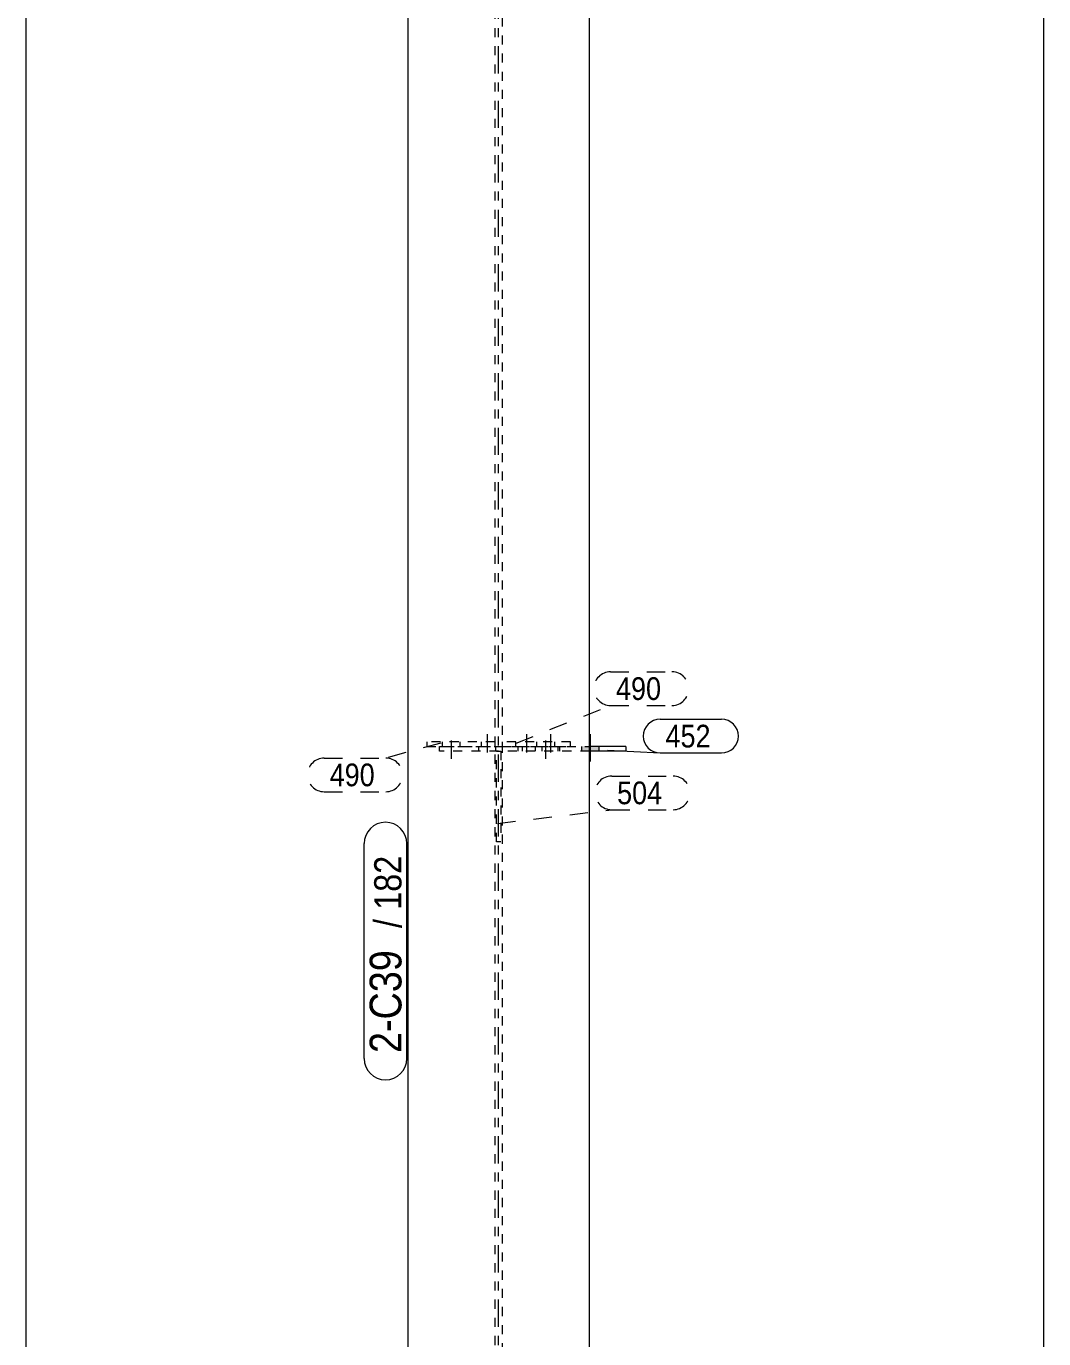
# Model space of a CAD drawing. Header units: millimetres. Extents: x 2 to 825, y 1 to 579.
# Drawn here: x 142.4 to 254.4, y 290 to 434.5 of the extents above; entities that cross this region are included whole.
import ezdxf

# ---------------------------------------------------------------- set-up
doc = ezdxf.new("R2010")
doc.units = ezdxf.units.MM
for name, pattern in [('XKITLINE00', [0]), ('XKITLINE01', [4, 1, -1, 1, -1]), ('XKITLINE02', [4, 2, -2]), ('XKITLINE03', [6, 3, -1, 1, -1])]:
    doc.linetypes.add(name, pattern=pattern)
for name, color, linetype, lineweight in [('Bolt', 3, 'Continuous', 0), ('Dimensions', 7, 'Continuous', 0), ('Part', 2, 'Continuous', 0), ('PartMark', 7, 'Continuous', 0)]:
    doc.layers.add(name, color=color, linetype=linetype, lineweight=lineweight)
doc.styles.add('ARIAL', font='ARIAL.TTF')

# ---------------------------------------------------------------- blocks, each defined once
blk = doc.blocks.new('*A40')
at = {"layer": 'Bolt', "color": 3, "linetype": 'XKITLINE02', "lineweight": 0}
for p, q in [((188.27, 355.19), (188.27, 355.69)), ((189.25, 353.84), (189.25, 356.84)), ((190.23, 355.19), (190.23, 355.69))]:
    blk.add_line(p, q, dxfattribs=at)
blk = doc.blocks.new('*A41')
at = {"layer": 'Bolt', "color": 3, "linetype": 'XKITLINE02', "lineweight": 0}
for p, q in [((198.67, 355.19), (198.67, 355.69)), ((199.65, 353.84), (199.65, 356.84)), ((200.63, 355.19), (200.63, 355.69))]:
    blk.add_line(p, q, dxfattribs=at)
blk = doc.blocks.new('*A42')
at = {"layer": 'Bolt'}
blk.add_hatch(color=3, dxfattribs=at).paths.add_polyline_path([(205.48, 355.19), (205.48, 354.69), (203.57, 354.69), (203.57, 355.19)], flags=17)
at = {"layer": 'Bolt', "color": 3, "linetype": 'XKITLINE02', "lineweight": 0}
for p, q in [((193.17, 356.53), (193.17, 353.53)), ((197.52, 356.53), (197.52, 353.53)), ((200.17, 356.53), (200.17, 353.53)), ((192.22, 355.19), (192.22, 354.69)), ((194.12, 355.19), (194.12, 354.69)), ((196.57, 355.19), (196.57, 354.69)), ((198.47, 355.19), (198.47, 354.69)), ((199.22, 355.19), (199.22, 354.69)), ((201.13, 355.19), (201.13, 354.69))]:
    blk.add_line(p, q, dxfattribs=at)
at = {"layer": 'Bolt', "color": 3, "linetype": 'XKITLINE00', "lineweight": 0}
for p, q in [((204.52, 356.53), (204.52, 353.53)), ((203.57, 355.19), (203.57, 354.69)), ((205.48, 355.19), (205.48, 354.69))]:
    blk.add_line(p, q, dxfattribs=at)
blk = doc.blocks.new('*A46')
at = {"layer": 'Part', "color": 7, "linetype": 'XKITLINE03', "lineweight": 0}
blk.add_line((194.45, 219.29), (194.45, 531.5), dxfattribs=at)
at = {"layer": 'Part', "color": 2, "linetype": 'XKITLINE00', "lineweight": 0}
for p, q in [((184.45, 523.61), (184.45, 219.29)), ((204.45, 219.29), (204.45, 523.61))]:
    blk.add_line(p, q, dxfattribs=at)
at = {"layer": 'Part', "color": 7, "linetype": 'XKITLINE01', "lineweight": 0}
for p, q in [((194.05, 219.29), (194.05, 523.48)), ((194.85, 523.48), (194.85, 219.29))]:
    blk.add_line(p, q, dxfattribs=at)
blk = doc.blocks.new('*A55')
at = {"layer": 'Part', "color": 7, "linetype": 'XKITLINE01', "lineweight": 0}
for p, q in [((194.05, 355.69), (186.55, 355.69)), ((186.55, 355.69), (186.55, 355.19)), ((192.55, 355.19), (192.55, 355.69)), ((194.05, 355.19), (194.05, 355.69)), ((186.55, 355.19), (194.05, 355.19))]:
    blk.add_line(p, q, dxfattribs=at)
blk = doc.blocks.new('*A56')
at = {"layer": 'Part', "color": 7, "linetype": 'XKITLINE01', "lineweight": 0}
for p, q in [((202.35, 355.69), (194.85, 355.69)), ((194.85, 355.69), (194.85, 355.19)), ((196.35, 355.19), (196.35, 355.69)), ((202.35, 355.19), (202.35, 355.69)), ((194.85, 355.19), (202.35, 355.19))]:
    blk.add_line(p, q, dxfattribs=at)
blk = doc.blocks.new('*A57')
at = {"layer": 'Part', "color": 7, "linetype": 'XKITLINE01', "lineweight": 0}
for p, q in [((194.2, 354.69), (194.7, 354.69)), ((194.2, 344.69), (194.2, 354.69)), ((194.2, 354.69), (194.7, 354.69)), ((194.7, 354.69), (194.7, 344.69)), ((194.7, 344.69), (194.2, 344.69))]:
    blk.add_line(p, q, dxfattribs=at)
blk = doc.blocks.new('*A58')
at = {"layer": 'Part', "color": 7, "linetype": 'XKITLINE01', "lineweight": 0}
for p, q in [((187.95, 354.69), (187.95, 355.19)), ((187.95, 355.19), (204.45, 355.19)), ((204.45, 354.69), (187.95, 354.69)), ((197.07, 354.69), (197.07, 355.19)), ((200.95, 355.19), (200.95, 354.69))]:
    blk.add_line(p, q, dxfattribs=at)
at = {"layer": 'Part', "color": 2, "linetype": 'XKITLINE00', "lineweight": 0}
for p, q in [((208.45, 355.19), (204.45, 355.19)), ((208.45, 354.69), (204.45, 354.69)), ((208.45, 355.19), (208.45, 354.69))]:
    blk.add_line(p, q, dxfattribs=at)
blk = doc.blocks.new('*A176')
at = {"layer": 'PartMark', "color": 7, "linetype": 'XKITLINE00', "lineweight": 0}
for p, q in [((212.22, 358.18), (218.99, 358.18)), ((206.43, 354.78), (212.22, 354.48)), ((212.22, 354.48), (218.99, 354.48))]:
    blk.add_line(p, q, dxfattribs=at)
for centre, start, end in [((212.22, 356.33), 90, 270), ((218.99, 356.33), 270, 90)]:
    blk.add_arc(centre, 1.85, start, end, dxfattribs=at)
at = {"layer": 'PartMark', "color": 3, "style": 'ARIAL', "width": 0.85}
blk.add_text('452', height=2.5, dxfattribs=at).set_placement((212.82, 355.08))
blk = doc.blocks.new('*A177')
at = {"layer": 'PartMark', "color": 7, "linetype": 'XKITLINE02', "lineweight": 0}
for p, q in [((206.89, 351.93), (213.65, 351.93)), ((194.33, 346.72), (206.89, 348.23)), ((206.89, 348.23), (213.65, 348.23))]:
    blk.add_line(p, q, dxfattribs=at)
for centre, start, end in [((206.89, 350.08), 90, 270), ((213.65, 350.08), 270, 90)]:
    blk.add_arc(centre, 1.85, start, end, dxfattribs=at)
at = {"layer": 'PartMark', "color": 3, "style": 'ARIAL', "width": 0.85}
blk.add_text('504', height=2.5, dxfattribs=at).set_placement((207.49, 348.83))
blk = doc.blocks.new('*A178')
at = {"layer": 'PartMark', "color": 7, "linetype": 'XKITLINE02', "lineweight": 0}
for p, q in [((206.77, 363.41), (213.53, 363.41)), ((196.38, 355.56), (206.77, 359.71)), ((206.77, 359.71), (213.53, 359.71))]:
    blk.add_line(p, q, dxfattribs=at)
for centre, start, end in [((206.77, 361.56), 90, 270), ((213.53, 361.56), 270, 90)]:
    blk.add_arc(centre, 1.85, start, end, dxfattribs=at)
at = {"layer": 'PartMark', "color": 3, "style": 'ARIAL', "width": 0.85}
blk.add_text('490', height=2.5, dxfattribs=at).set_placement((207.37, 360.31))
blk = doc.blocks.new('*A179')
at = {"layer": 'PartMark', "color": 7, "linetype": 'XKITLINE02', "lineweight": 0}
for p, q in [((188.08, 355.56), (182.02, 353.91)), ((175.25, 353.91), (182.02, 353.91)), ((175.25, 350.21), (182.02, 350.21))]:
    blk.add_line(p, q, dxfattribs=at)
for centre, start, end in [((175.25, 352.06), 90, 270), ((182.02, 352.06), 270, 90)]:
    blk.add_arc(centre, 1.85, start, end, dxfattribs=at)
at = {"layer": 'PartMark', "color": 3, "style": 'ARIAL', "width": 0.85}
blk.add_text('490', height=2.5, dxfattribs=at).set_placement((175.85, 350.81))
blk = doc.blocks.new('*A188')
at = {"layer": 'PartMark', "color": 7, "linetype": 'XKITLINE00', "lineweight": 0}
for p, q in [((179.65, 320.84), (179.65, 344.49)), ((184.35, 320.84), (184.35, 344.49))]:
    blk.add_line(p, q, dxfattribs=at)
for centre, start, end in [((182, 344.49), 0, 180), ((182, 320.84), 180, 0)]:
    blk.add_arc(centre, 2.35, start, end, dxfattribs=at)
at = {"layer": 'PartMark', "color": 3, "style": 'ARIAL', "width": 0.85}
for s, p in [('182', (183.75, 337.21)), ('/', (183.75, 335.2))]:
    blk.add_text(s, height=3, rotation=90.0002, dxfattribs=at).set_placement(p)
at = {"layer": 'PartMark', "color": 1, "style": 'ARIAL', "width": 0.85}
blk.add_text('2-C39', height=3.5, rotation=90.0002, dxfattribs=at).set_placement((183.75, 321.44))
blk = doc.blocks.new('*A199')
at = {"layer": 'Dimensions', "color": 7, "linetype": 'XKITLINE00', "lineweight": 0}
blk.add_line((142.45, 92.29), (142.45, 455.05), dxfattribs=at)
blk = doc.blocks.new('*A203')
at = {"layer": 'Dimensions', "color": 7, "linetype": 'XKITLINE00', "lineweight": 0}
blk.add_line((254.45, 92.29), (254.45, 462.85), dxfattribs=at)

msp = doc.modelspace()

# ---------------------------------------------------------------- block references
at = {"lineweight": 0}
for name in ['*A203', '*A199', '*A178', '*A176', '*A179', '*A55', '*A40', '*A42', '*A56', '*A41', '*A58', '*A57', '*A177', '*A188']:
    msp.add_blockref(name, (0, 0), dxfattribs=at)
at = {"layer": 'Part', "lineweight": 0}
msp.add_blockref('*A46', (0, 0), dxfattribs=at)

doc.saveas('drawing.dxf')
